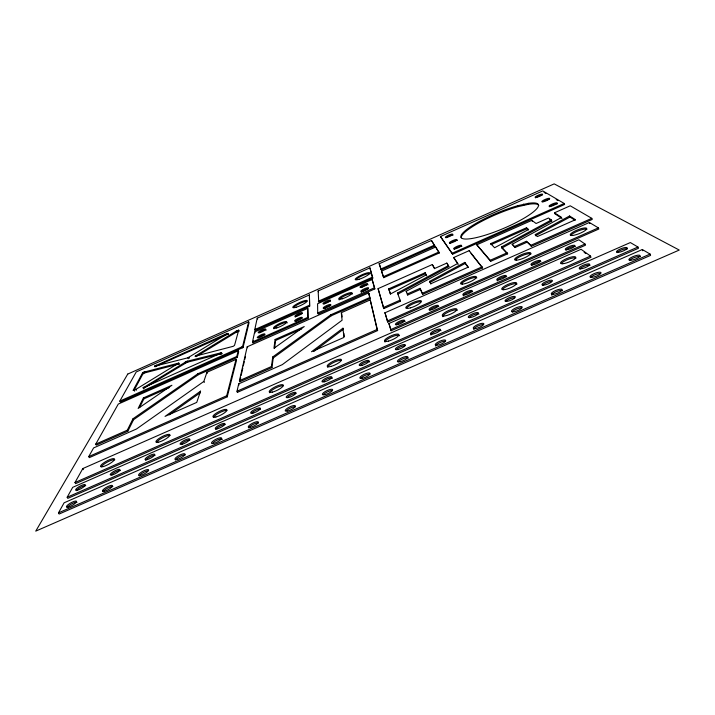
<?xml version="1.0" encoding="UTF-8"?>
<svg xmlns="http://www.w3.org/2000/svg" width="715" height="715" viewBox="0 0 715 715"><rect width="100%" height="100%" fill="white"/><g stroke="black" fill="none" stroke-linecap="round" stroke-linejoin="round"><path stroke-width="1.07" d="M309.649 306.27L309.407 294.911L257.221 318.175L254.755 329.606L255.192 330.5L309.649 306.27L309.407 294.911M307.986 318.434L307.754 308.335L254.647 331.966L252.511 341.931L252.967 342.86L307.986 318.434L307.754 308.335M240.651 377.583L239.686 381.828L271.95 367.582L273.246 357.956L272.746 356.937L330.768 314.806L369.682 297.547L368.609 292.918L247.184 346.82L239.436 380.675L239.945 381.712L240.669 378.53M274.533 348.321L275.597 340.447L275.132 339.482L304.25 326.567L273.925 348.312L275.132 339.482M271.95 367.582L271.441 366.536L272.746 356.937M252.967 342.86L253.387 340.867M255.192 330.5L255.63 328.417M237.755 390.31L237.282 392.419L377.6 330.571L370.227 299.898L341.278 312.723L342.092 320.231L282.291 364.65L238.694 383.884L237.014 391.221L237.55 392.294M241.134 375.464L242.823 368.028M243.306 365.91L244.271 361.665M244.753 359.538L245.486 356.356M243.037 347.517L249.07 322.68L248.65 321.822L136.243 371.943L119.825 401.097L120.308 402.009L243.037 347.517L242.573 346.587L248.65 321.822M227.227 396.843L236.504 360.36L236.03 359.395L206.93 372.292L203.829 381.444L136.485 429L93.611 447.921L88.732 456.59L89.303 457.636L227.227 396.843L226.691 395.77L236.03 359.395M237.237 357.455L238.694 351.735L238.229 350.797L118.288 404.046L95.747 444.122L96.293 445.132L127.842 431.208L133.535 419.732L198.386 374.687L237.237 357.455L236.772 356.499L238.229 350.797M238.685 330.241L234.538 345.354L233.322 346.283L194.989 356.24L235.968 331.277L238.685 330.241L239.105 331.108L236.388 332.144L196.044 356.669L195.597 355.784M227.844 333.449L187.893 357.813L154.458 366.25L226.718 333.646L227.844 333.449L228.264 334.307M221.587 352.844L143.161 387.798L186.624 361.379L221.364 352.709L222.043 353.755M139.604 407.496L143.894 398.854L169.357 387.557M95.747 444.122L127.297 430.189L133.017 418.74L197.903 373.739L236.772 356.499M143.402 397.915L138.147 408.453L171.931 385.26L143.402 397.915L143.894 398.854M134.054 390.372L142.893 373.954L144.153 373.042L179.224 363.944L178.777 363.059L143.715 372.193L142.446 373.096L133.061 390.444L135.805 389.416L178.777 363.059M74.986 482.527L82.806 468.566L581.081 249.285L590.51 256.077L590.992 257.293L75.593 483.635L74.986 482.527L590.51 256.077M58.478 512.861L64.109 502.806L642.329 249.517L650.078 254.075L650.587 255.38L59.13 514.04L58.478 512.861L650.078 254.075M67.174 497.238L72.707 487.335L630.344 242.555L637.95 247.024L638.441 248.284L67.8 498.373L67.174 497.238L637.95 247.024M342.95 328.203L311.499 351.753L343.942 337.435L342.95 328.203L343.432 329.249L313.751 351.512M273.246 357.956L331.224 315.78L370.129 298.521L369.029 293.82M169.214 414.843L200.146 392.821M220.765 353.889L187.071 362.264L144.466 387.905L143.992 387.003M501.483 246.97L551.345 219.961L551.757 220.989L501.912 248.007L501.483 246.97L507.641 253.825L490.651 261.341L476.789 244.798L531.871 220.345L536.08 223.5L548.485 218.004L551.345 219.961M512.172 244.262L561.615 217.414L554.482 212.793L570.23 205.804L591.797 218.343L592.226 219.434L531.379 246.326L526.356 241.277L514.55 246.505L512.172 244.262L514.988 247.551L526.785 242.331M569.551 216.002L535.061 234.69L537.385 236.567L575.486 219.702L569.551 216.002L569.962 217.047L575.066 220.238M535.481 235.736L569.962 217.047M448.421 265.596L448.859 266.597L397.969 294.044L397.513 293.025L448.421 265.596L446.812 263.102L434.595 268.518L432.325 264.541L378.074 288.628L383.794 308.594L400.507 301.203L397.513 293.025M407.693 295.027L406.183 291.309L457.788 263.433L453.668 257.534L469.174 250.652L482.589 267.893L422.744 294.339L420.009 288.342L407.237 293.99L407.693 295.027L420.465 289.378M468.146 267.392L465.242 263.433L430.037 282.416L429.59 281.388L464.804 262.405L468.28 267.142L430.796 283.73M226.718 333.646L227.138 334.504L155.825 366.357L155.387 365.508M318.139 290.951L369.914 267.866L372.801 278.099L318.756 302.15L318.139 290.951L318.541 291.818M379.2 263.764L431.467 240.455L434.854 246.031L381.256 269.895L379.2 263.764L381.256 269.895M440.44 236.522L542.756 190.905L564.215 203.48L564.609 204.472L452.631 254.2L440.44 236.522L452.631 254.2M380.854 269.001L434.461 245.12M381.524 271.119L435.667 247.015L439.287 252.967L383.723 277.67L381.524 271.119L383.723 277.67M318.336 301.238L372.39 277.188L369.914 267.866M254.755 329.606L309.22 305.368M372.14 279.485L317.585 303.759L317.728 312.991L318.22 314.037L374.821 288.914L372.14 279.485L374.821 288.914M383.303 276.741L438.885 252.02M452.211 253.226L564.215 203.48M252.511 341.931L307.539 317.487M317.728 312.991L374.338 287.85M119.825 401.097L242.573 346.587M426.712 275.865L426.274 274.864L390.363 294.044L388.692 288.869L425.157 272.701L426.337 275.141M490.696 243.627L526.481 227.754L528.635 229.479L494.592 247.748L490.696 243.627L491.116 244.628L526.901 228.764L528.331 229.917M390.479 294.008L389.13 289.852L425.586 273.693L425.157 272.701M275.597 340.447L301.694 328.873M383.329 307.557L400.043 300.166L400.507 301.203M476.789 244.798L490.204 260.278L507.203 252.77M420.009 288.342L422.279 293.284L482.133 266.829M526.356 241.277L530.932 245.254L591.797 218.343M384.992 312.786L589.383 222.481L598.375 227.888L598.821 229.023L387.771 322.099L384.992 312.786L387.771 322.099M239.436 380.675L271.441 366.536M238.953 385.054L238.694 383.884M387.28 321.017L598.375 227.888M388.915 323.511L578.846 239.775L585.004 244.03L585.469 245.2L391.15 330.75L388.915 323.511L391.15 330.75M88.732 456.59L226.691 395.77M237.014 391.221L377.1 329.472L370.227 299.898M390.64 329.624L585.004 244.03M528.206 203.364A42.015 8.348 -22.9 0 1 512.494 224.349A42.015 8.348 -22.9 0 1 460.952 235.932A42.015 8.348 -22.9 0 1 517.74 205.714L528.206 203.364L528.582 204.284A42.006 8.383 -22.9 0 1 538.752 205.527M461.255 237.8A42.006 8.383 -22.9 0 1 518.116 206.626L528.582 204.284M544.052 192.362L545.92 193.461M556.199 199.521L558.066 200.62M562.035 218.45L554.894 213.794L554.482 212.793M549.612 219.505L551.757 220.989M584.128 252.323L585.844 253.566M501.912 248.007L507.641 253.825M470.962 253.351L482.589 267.893M458.217 264.443L453.668 257.534M448.859 266.597L446.812 263.102M434.854 246.031L431.467 240.455M439.287 252.967L435.667 247.015M434.568 268.706L432.325 264.541M82.806 468.566L83.396 469.639M127.297 430.189L127.842 431.208M133.017 418.74L133.535 419.732M120.915 400.615L121.398 401.526M135.805 389.416L136.279 390.319M134.152 390.256L134.617 391.159M143.322 387.494L143.635 388.71L143.161 387.798M143.366 387.932L143.84 388.844M145.386 371.514L145.824 372.363M144.591 371.8L145.038 372.658M143.715 372.193L144.153 373.042M143.045 372.658L143.483 373.507M142.446 373.096L142.893 373.954M429.59 281.388L430.85 283.989M156.29 365.025L156.728 365.883M154.601 365.982L155.039 366.831M178.571 363.524L179.018 364.4M185.703 361.79L186.159 362.675M184.613 362.335L185.069 363.229M203.829 381.444L204.329 382.427M197.903 373.739L198.386 374.687M188.966 357.268L189.412 358.152M187.893 357.813L188.331 358.698M187.402 361.129L187.848 362.013M186.624 361.379L187.071 362.264M206.93 372.292L207.413 373.257M221.364 352.709L221.82 353.63M220.676 353.621L221.141 354.542M227.576 333.369L228.192 334.557M247.184 346.82L247.649 347.767M238.327 330.214L238.747 331.081M237.523 330.491L237.943 331.358M236.638 330.938L237.067 331.805M235.968 331.277L236.388 332.144M241.759 346.945L242.224 347.874M254.647 331.966L255.085 332.868M257.221 318.175L257.641 319.033M330.768 314.806L331.224 315.78M377.1 329.472L377.6 330.571M368.609 292.918L369.038 293.883M369.682 297.547L370.129 298.521M378.074 288.628L383.794 308.594M372.39 277.188L372.801 278.099M388.692 288.869L389.13 289.852M406.183 291.309L406.629 292.328M422.279 293.284L422.744 294.339M464.804 262.405L465.242 263.433M469.174 250.652L469.594 251.644M490.204 260.278L490.651 261.341M514.55 246.505L514.988 247.551M517.74 205.714L518.116 206.626M526.481 227.754L526.901 228.764M530.932 245.254L531.379 246.326M531.871 220.345L532.273 221.337M523.514 204.15L523.889 205.062M589.383 222.481L589.821 223.572M642.329 249.517L642.821 250.804M341.734 313.706L342.092 316.942M343.879 333.36L344.219 336.452M67.219 507.453A5.783 1.457 -29.4 0 1 72.036 503.709A5.783 1.457 -29.4 0 1 77.032 502.305M103.13 491.741A5.738 1.484 -28.9 0 1 107.804 488.05A5.738 1.484 -28.9 0 1 112.907 486.611M139.246 475.931A5.711 1.502 -28.4 0 1 147.469 470.863M175.577 460.04A5.684 1.519 -27.9 0 1 179.948 456.474A5.684 1.519 -27.9 0 1 185.283 454.937M213.034 442.791A5.666 1.537 -27.4 0 1 218.942 439.412A5.666 1.537 -27.4 0 1 222.222 439.627M248.847 427.981A5.657 1.555 -26.8 0 1 252.913 424.54A5.657 1.555 -26.8 0 1 258.481 422.905M286.554 410.616A5.649 1.573 -26.2 0 1 295.393 406.746M323.636 394.385A5.657 1.582 -25.5 0 1 332.529 390.497M360.932 378.065A5.666 1.591 -24.9 0 1 369.87 374.151M398.443 361.656A5.684 1.6 -24.3 0 1 404.073 358.376A5.684 1.6 -24.3 0 1 408.372 358.179M435.775 346.185A5.711 1.609 -23.6 0 1 439.037 343.075A5.711 1.609 -23.6 0 1 445.213 341.18M473.822 329.544A5.756 1.609 -23 0 1 476.914 326.496A5.756 1.609 -23 0 1 483.215 324.556M512.289 311.829A5.8 1.609 -22.3 0 1 521.441 307.825M551.909 295.375A5.863 1.609 -21.7 0 1 555.984 291.827A5.863 1.609 -21.7 0 1 562.571 290.71M590.635 277.545A5.926 1.609 -21.1 0 1 599.894 273.488M629.486 260.537A5.997 1.6 -20.5 0 1 634.768 257.4A5.997 1.6 -20.5 0 1 640.372 256.658M396.316 324.726A5.059 1.269 -24.2 0 1 401.33 321.875A5.059 1.269 -24.2 0 1 405.146 321.527M429.876 309.944A5.085 1.269 -23.7 0 1 434.845 307.11A5.085 1.269 -23.7 0 1 438.822 306.69M463.32 295.903A5.121 1.269 -23.2 0 1 467.297 292.766A5.121 1.269 -23.2 0 1 472.678 291.783M497.3 280.932A5.157 1.269 -22.7 0 1 501.152 277.849A5.157 1.269 -22.7 0 1 506.712 276.785M531.594 265.131A5.193 1.269 -22.2 0 1 536.429 262.351A5.193 1.269 -22.2 0 1 540.915 261.717M565.86 250.036A5.246 1.269 -21.7 0 1 570.65 247.274A5.246 1.269 -21.7 0 1 575.307 246.568M294.267 306.815A7.972 1.573 -25.2 0 1 306.771 301.247M339.16 299.934A7.347 1.528 -24.7 0 1 345.649 295.384A7.347 1.528 -24.7 0 1 352.567 293.981M324.118 308.433A4.227 0.885 -25 0 1 330.786 305.466M323.94 303.973A4.156 0.858 -24.9 0 1 330.482 301.069M361.29 292.408A4.245 0.894 -24.5 0 1 363.98 290.272A4.245 0.894 -24.5 0 1 368.422 288.744M360.869 287.555A4.174 0.858 -24.5 0 1 365.052 285.258A4.174 0.858 -24.5 0 1 368.064 284.829M356.428 279.163A8.017 1.591 -24.5 0 1 364.462 274.774A8.017 1.591 -24.5 0 1 370.227 273.881M535.589 197.894A4.12 0.787 -22.5 0 1 542.033 195.025M549.629 206.832A4.388 0.885 -22.3 0 1 553.66 204.588A4.388 0.885 -22.3 0 1 557.486 203.829M543.48 201.407A4.245 0.831 -22.4 0 1 549.04 199.271M446.008 237.809A4.031 0.787 -23.5 0 1 449.914 235.664A4.031 0.787 -23.5 0 1 453.104 235.074M450.039 243.323A4.156 0.84 -23.4 0 1 454.052 241.107A4.156 0.84 -23.4 0 1 457.359 240.517M454.32 249.186A4.281 0.894 -23.4 0 1 458.458 246.898A4.281 0.894 -23.4 0 1 461.89 246.309M406.987 307.602A8.526 2.047 -23.9 0 1 420.456 301.659M461.568 283.506A8.607 2.056 -23.2 0 1 469.844 278.814A8.607 2.056 -23.2 0 1 476.825 277.894M515.488 259.697A8.714 2.056 -22.4 0 1 523.639 255.058A8.714 2.056 -22.4 0 1 531.075 253.941M570.99 235.199A8.857 2.047 -21.7 0 1 579.016 230.605A8.857 2.047 -21.7 0 1 586.917 229.292M273.97 328.802A7.32 1.51 -25.5 0 1 280.816 324.101A7.32 1.51 -25.5 0 1 287.233 322.912M295.527 321.16A4.227 0.885 -25.3 0 1 302.159 318.211M295.277 317.156A4.147 0.849 -25.3 0 1 298.119 314.984A4.147 0.849 -25.3 0 1 302.329 313.545M259.259 332.698A4.147 0.849 -25.7 0 1 263.558 330.357A4.147 0.849 -25.7 0 1 266.15 330.107M258.303 337.695A4.218 0.876 -25.8 0 1 264.899 334.763M579.794 269.019A5.684 1.484 -21.4 0 1 584.942 265.998A5.684 1.484 -21.4 0 1 590.063 265.337M542.685 285.294A5.622 1.493 -21.9 0 1 551.533 281.415M505.791 301.48A5.577 1.493 -22.5 0 1 514.586 297.619M617.108 252.654A5.756 1.484 -20.8 0 1 622.202 249.66A5.756 1.484 -20.8 0 1 627.52 248.9M76.335 490.642A5.541 1.359 -29 0 1 80.938 487.112A5.541 1.359 -29 0 1 85.764 485.717M112.049 474.188A5.506 1.376 -28.6 0 1 120.326 470.559M181.646 443.658A5.461 1.412 -27.6 0 1 190.011 439.993M145.708 460.219A5.479 1.394 -28.1 0 1 150.034 456.796A5.479 1.394 -28.1 0 1 155.075 455.321M215.85 429.456A5.443 1.43 -27.1 0 1 219.889 426.149A5.443 1.43 -27.1 0 1 225.145 424.585M287.484 397.236A5.434 1.457 -26 0 1 295.992 393.509M252.011 412.796A5.434 1.439 -26.6 0 1 260.466 409.087M360.271 365.311A5.452 1.475 -24.8 0 1 365.74 362.165A5.452 1.475 -24.8 0 1 369.673 361.996M323.153 381.587A5.434 1.466 -25.4 0 1 328.685 378.423A5.434 1.466 -25.4 0 1 332.412 378.333M396.342 349.483A5.47 1.484 -24.2 0 1 404.994 345.694M469.103 317.576A5.532 1.493 -23.1 0 1 474.42 314.484A5.532 1.493 -23.1 0 1 478.934 314.073M430.984 335.103A5.497 1.484 -23.7 0 1 435.417 331.546A5.497 1.484 -23.7 0 1 441.048 330.688M101.271 466.824A7.937 1.904 -28.5 0 1 107.733 461.881A7.937 1.904 -28.5 0 1 114.802 459.781M156.558 442.514A7.874 1.939 -27.7 0 1 162.707 437.705A7.874 1.939 -27.7 0 1 170.018 435.507M213.49 417.489A7.838 1.975 -27 0 1 219.317 412.814A7.838 1.975 -27 0 1 226.878 410.499M269.769 392.75A7.82 2.002 -26.1 0 1 275.257 388.209A7.82 2.002 -26.1 0 1 283.069 385.796M327.729 367.269A7.829 2.029 -25.2 0 1 332.877 362.871A7.829 2.029 -25.2 0 1 340.948 360.351M442.808 316.682A7.937 2.056 -23.4 0 1 449.118 311.677A7.937 2.056 -23.4 0 1 457.341 310.292M385.01 342.092A7.874 2.047 -24.3 0 1 391.659 336.944A7.874 2.047 -24.3 0 1 399.417 335.755M561.302 263.46A8.16 2.056 -21.7 0 1 568.756 259.143A8.16 2.056 -21.7 0 1 575.995 258.133M502.654 289.253A8.035 2.056 -22.5 0 1 510.233 284.874A8.035 2.056 -22.5 0 1 517.008 284.061M200.549 391.159L196.741 402.402L165.031 416.398L200.549 391.159M127.744 374.07L35.75 531.12L679.25 250.053L554.188 183.88L127.744 374.07M276.687 327.935A7.32 1.51 -25.5 0 0 286.795 321.982A7.32 1.51 -25.5 0 0 276.991 324.923A7.32 1.51 -25.5 0 0 276.687 327.935M296.412 320.964A4.227 0.885 -25.3 0 0 302.213 317.549A4.227 0.885 -25.3 0 0 296.493 319.256A4.227 0.885 -25.3 0 0 296.412 320.964M296.689 316.227A4.147 0.849 -25.3 0 0 302.374 312.884A4.147 0.849 -25.3 0 0 296.761 314.582A4.147 0.849 -25.3 0 0 296.689 316.227M259.929 332.573A4.147 0.84 -25.7 0 0 265.712 329.186A4.147 0.84 -25.7 0 0 260.242 330.822A4.147 0.84 -25.7 0 0 259.929 332.573M258.991 337.596A4.218 0.876 -25.8 0 0 264.872 334.137A4.218 0.876 -25.8 0 0 259.304 335.782A4.218 0.876 -25.8 0 0 258.991 337.596M296.394 307.182A7.972 1.564 -25.2 0 0 307.298 300.809A7.972 1.564 -25.2 0 0 296.475 304.152A7.972 1.564 -25.2 0 0 296.394 307.182M359.198 279.234A8.017 1.582 -24.5 0 0 369.825 272.987A8.017 1.582 -24.5 0 0 358.501 276.544A8.017 1.582 -24.5 0 0 359.198 279.234M342.253 298.781A7.356 1.528 -24.7 0 0 352.093 292.944A7.356 1.528 -24.7 0 0 341.815 296.082A7.356 1.528 -24.7 0 0 342.253 298.781M325.128 308.058A4.236 0.885 -25 0 0 330.848 304.67A4.236 0.885 -25 0 0 325.012 306.431A4.236 0.885 -25 0 0 325.128 308.058M324.923 303.589A4.156 0.849 -24.9 0 0 330.544 300.273A4.156 0.849 -24.9 0 0 324.816 302.016A4.156 0.849 -24.9 0 0 324.923 303.589M362.934 291.264A4.245 0.885 -24.5 0 0 368.565 287.913A4.245 0.885 -24.5 0 0 362.568 289.736A4.245 0.885 -24.5 0 0 362.934 291.264M362.058 287.081A4.174 0.858 -24.5 0 0 367.59 283.801A4.174 0.858 -24.5 0 0 361.71 285.607A4.174 0.858 -24.5 0 0 362.058 287.081M536.036 197.483A4.12 0.787 -22.5 0 0 542.488 194.605A4.12 0.787 -22.5 0 0 538.029 195.302A4.12 0.787 -22.5 0 0 536.036 197.483M550.166 206.438A4.388 0.885 -22.3 0 0 557.03 203.373A4.388 0.885 -22.3 0 0 552.195 204.061A4.388 0.885 -22.3 0 0 550.166 206.438M542.882 201.827A4.245 0.831 -22.4 0 0 549.54 198.859A4.245 0.831 -22.4 0 0 544.893 199.548A4.245 0.831 -22.4 0 0 542.882 201.827M446.106 237.55A4.031 0.787 -23.5 0 0 452.479 234.708A4.031 0.787 -23.5 0 0 448.546 235.172A4.031 0.787 -23.5 0 0 446.106 237.55M450.155 243.082A4.156 0.831 -23.4 0 0 456.724 240.16A4.156 0.831 -23.4 0 0 452.649 240.606A4.156 0.831 -23.4 0 0 450.155 243.082M454.463 248.963A4.29 0.885 -23.4 0 0 461.238 245.951A4.29 0.885 -23.4 0 0 457.01 246.371A4.29 0.885 -23.4 0 0 454.463 248.963M410.446 307.861A8.535 2.038 -23.9 0 0 421.43 301.051A8.535 2.038 -23.9 0 0 409.016 304.626A8.535 2.038 -23.9 0 0 410.446 307.861M462.31 284.15A8.616 2.047 -23.2 0 0 475.922 278.117A8.616 2.047 -23.2 0 0 467.261 278.591A8.616 2.047 -23.2 0 0 462.31 284.15M516.659 260.162A8.723 2.047 -22.4 0 0 530.387 254.075A8.723 2.047 -22.4 0 0 521.038 254.844A8.723 2.047 -22.4 0 0 516.659 260.162M572.617 235.458A8.857 2.038 -21.7 0 0 586.461 229.327A8.857 2.038 -21.7 0 0 576.388 230.391A8.857 2.038 -21.7 0 0 572.617 235.458M398.058 324.521A5.059 1.26 -24.2 0 0 404.645 320.409A5.059 1.26 -24.2 0 0 397.343 322.447A5.059 1.26 -24.2 0 0 398.058 324.521M429.93 309.97A5.085 1.269 -23.7 0 0 437.991 306.413A5.085 1.269 -23.7 0 0 433.111 306.494A5.085 1.269 -23.7 0 0 429.93 309.97M463.821 295.036A5.121 1.269 -23.2 0 0 471.927 291.461A5.121 1.269 -23.2 0 0 466.797 291.649A5.121 1.269 -23.2 0 0 463.821 295.036M497.899 280.03A5.157 1.269 -22.7 0 0 506.041 276.428A5.157 1.269 -22.7 0 0 500.652 276.723A5.157 1.269 -22.7 0 0 497.899 280.03M532.148 264.934A5.202 1.269 -22.2 0 0 540.334 261.324A5.202 1.269 -22.2 0 0 534.686 261.726A5.202 1.269 -22.2 0 0 532.148 264.934M566.584 249.767A5.246 1.269 -21.7 0 0 574.806 246.139A5.246 1.269 -21.7 0 0 568.899 246.648A5.246 1.269 -21.7 0 0 566.584 249.767M68.014 507.141A5.783 1.448 -29.3 0 0 76.46 501.957A5.783 1.448 -29.3 0 0 70.052 503.306A5.783 1.448 -29.3 0 0 68.014 507.141M104.104 491.348A5.747 1.475 -28.9 0 0 112.443 486.209A5.747 1.475 -28.9 0 0 105.838 487.639A5.747 1.475 -28.9 0 0 104.104 491.348M140.399 475.466A5.711 1.493 -28.4 0 0 148.622 470.372A5.711 1.493 -28.4 0 0 141.829 471.882A5.711 1.493 -28.4 0 0 140.399 475.466M176.909 459.486A5.684 1.51 -27.9 0 0 185.015 454.445A5.684 1.51 -27.9 0 0 178.026 456.036A5.684 1.51 -27.9 0 0 176.909 459.486M213.624 443.425A5.666 1.528 -27.3 0 0 221.614 438.429A5.666 1.528 -27.3 0 0 214.42 440.1A5.666 1.528 -27.3 0 0 213.624 443.425M250.545 427.266A5.657 1.546 -26.8 0 0 258.419 422.315A5.657 1.546 -26.8 0 0 251.028 424.075A5.657 1.546 -26.8 0 0 250.545 427.266M287.689 411.018A5.649 1.564 -26.2 0 0 295.447 406.111A5.649 1.564 -26.2 0 0 287.85 407.952A5.649 1.564 -26.2 0 0 287.689 411.018M325.048 394.671A5.657 1.573 -25.5 0 0 332.681 389.818A5.657 1.573 -25.5 0 0 324.878 391.74A5.657 1.573 -25.5 0 0 325.048 394.671M362.621 378.226A5.666 1.591 -24.9 0 0 370.138 373.418A5.666 1.591 -24.9 0 0 362.121 375.438A5.666 1.591 -24.9 0 0 362.621 378.226M400.418 361.692A5.684 1.591 -24.3 0 0 407.809 356.937A5.684 1.591 -24.3 0 0 399.587 359.037A5.684 1.591 -24.3 0 0 400.418 361.692M436.266 345.363A5.72 1.6 -23.6 0 0 445.329 341.386A5.72 1.6 -23.6 0 0 439.796 341.198A5.72 1.6 -23.6 0 0 436.266 345.363M474.42 328.668A5.756 1.6 -23 0 0 483.546 324.664A5.756 1.6 -23 0 0 477.683 324.61A5.756 1.6 -23 0 0 474.42 328.668M512.807 311.874A5.8 1.609 -22.3 0 0 521.977 307.843A5.8 1.609 -22.3 0 0 515.783 307.924A5.8 1.609 -22.3 0 0 512.807 311.874M552.749 294.392A5.863 1.6 -21.7 0 0 561.972 290.344A5.863 1.6 -21.7 0 0 555.448 290.567A5.863 1.6 -21.7 0 0 552.749 294.392M591.591 277.393A5.926 1.6 -21.1 0 0 600.868 273.318A5.926 1.6 -21.1 0 0 594.004 273.675A5.926 1.6 -21.1 0 0 591.591 277.393M630.666 260.296A5.997 1.591 -20.6 0 0 639.997 256.202A5.997 1.591 -20.6 0 0 632.802 256.694A5.997 1.591 -20.6 0 0 630.666 260.296M543.346 285.196A5.631 1.484 -21.9 0 0 552.212 281.299A5.631 1.484 -21.9 0 0 546.01 281.576A5.631 1.484 -21.9 0 0 543.346 285.196M580.651 268.831A5.684 1.484 -21.4 0 0 589.562 264.916A5.684 1.484 -21.4 0 0 583.056 265.328A5.684 1.484 -21.4 0 0 580.651 268.831M506.256 301.471A5.577 1.484 -22.5 0 0 515.068 297.592A5.577 1.484 -22.5 0 0 509.169 297.744A5.577 1.484 -22.5 0 0 506.256 301.471M618.162 252.377A5.756 1.475 -20.8 0 0 627.126 248.436A5.756 1.475 -20.8 0 0 620.307 248.981A5.756 1.475 -20.8 0 0 618.162 252.377M77.14 490.258A5.541 1.35 -29 0 0 85.237 485.333A5.541 1.35 -29 0 0 79.034 486.709A5.541 1.35 -29 0 0 77.14 490.258M111.898 475.019A5.506 1.367 -28.6 0 0 119.897 470.13A5.506 1.367 -28.6 0 0 113.506 471.578A5.506 1.367 -28.6 0 0 111.898 475.019M181.985 444.274A5.461 1.403 -27.6 0 0 189.77 439.475A5.461 1.403 -27.6 0 0 183.022 441.084A5.461 1.403 -27.6 0 0 181.985 444.274M146.843 459.691A5.479 1.385 -28.1 0 0 154.735 454.847A5.479 1.385 -28.1 0 0 148.166 456.376A5.479 1.385 -28.1 0 0 146.843 459.691M217.315 428.777A5.443 1.421 -27.1 0 0 224.993 424.022A5.443 1.421 -27.1 0 0 218.066 425.702A5.443 1.421 -27.1 0 0 217.315 428.777M252.851 413.199A5.434 1.439 -26.6 0 0 260.421 408.488A5.434 1.439 -26.6 0 0 253.298 410.24A5.434 1.439 -26.6 0 0 252.851 413.199M288.583 397.531A5.434 1.448 -26 0 0 296.037 392.857A5.434 1.448 -26 0 0 288.726 394.698A5.434 1.448 -26 0 0 288.583 397.531M361.888 365.374A5.452 1.466 -24.8 0 0 369.119 360.798A5.452 1.466 -24.8 0 0 361.415 362.8A5.452 1.466 -24.8 0 0 361.888 365.374M324.512 381.765A5.434 1.457 -25.4 0 0 331.858 377.145A5.434 1.457 -25.4 0 0 324.351 379.066A5.434 1.457 -25.4 0 0 324.512 381.765M398.228 349.438A5.47 1.475 -24.2 0 0 405.342 344.907A5.47 1.475 -24.2 0 0 397.451 346.99A5.47 1.475 -24.2 0 0 398.228 349.438M469.371 317.648A5.532 1.484 -23.1 0 0 478.138 313.787A5.532 1.484 -23.1 0 0 472.544 313.814A5.532 1.484 -23.1 0 0 469.371 317.648M431.44 334.28A5.497 1.484 -23.7 0 0 440.154 330.446A5.497 1.484 -23.7 0 0 434.863 330.348A5.497 1.484 -23.7 0 0 431.44 334.28M102.915 466.654A7.937 1.895 -28.4 0 0 114.454 459.665A7.937 1.895 -28.4 0 0 105.302 461.827A7.937 1.895 -28.4 0 0 102.915 466.654M158.578 442.183A7.874 1.931 -27.7 0 0 169.875 435.301A7.874 1.931 -27.7 0 0 160.303 437.634A7.874 1.931 -27.7 0 0 158.578 442.183M215.903 416.988A7.838 1.966 -26.9 0 0 226.95 410.204A7.838 1.966 -26.9 0 0 216.949 412.725A7.838 1.966 -26.9 0 0 215.903 416.988M272.567 392.079A7.82 1.993 -26.1 0 0 283.363 385.403A7.82 1.993 -26.1 0 0 272.933 388.093A7.82 1.993 -26.1 0 0 272.567 392.079M330.929 366.429A7.838 2.02 -25.2 0 0 341.466 359.851A7.838 2.02 -25.2 0 0 330.589 362.737A7.838 2.02 -25.2 0 0 330.929 366.429M443.792 316.003A7.937 2.047 -23.4 0 0 456.367 310.453A7.937 2.047 -23.4 0 0 448.564 310.542A7.937 2.047 -23.4 0 0 443.792 316.003M388.62 341.073A7.874 2.038 -24.3 0 0 398.89 334.602A7.874 2.038 -24.3 0 0 387.575 337.677A7.874 2.038 -24.3 0 0 388.62 341.073M503.566 289.727A8.035 2.047 -22.5 0 0 516.257 284.123A8.035 2.047 -22.5 0 0 507.757 284.499A8.035 2.047 -22.5 0 0 503.566 289.727M562.66 263.746A8.16 2.047 -21.7 0 0 575.459 258.097A8.16 2.047 -21.7 0 0 566.262 258.767A8.16 2.047 -21.7 0 0 562.66 263.746"/></g></svg>
